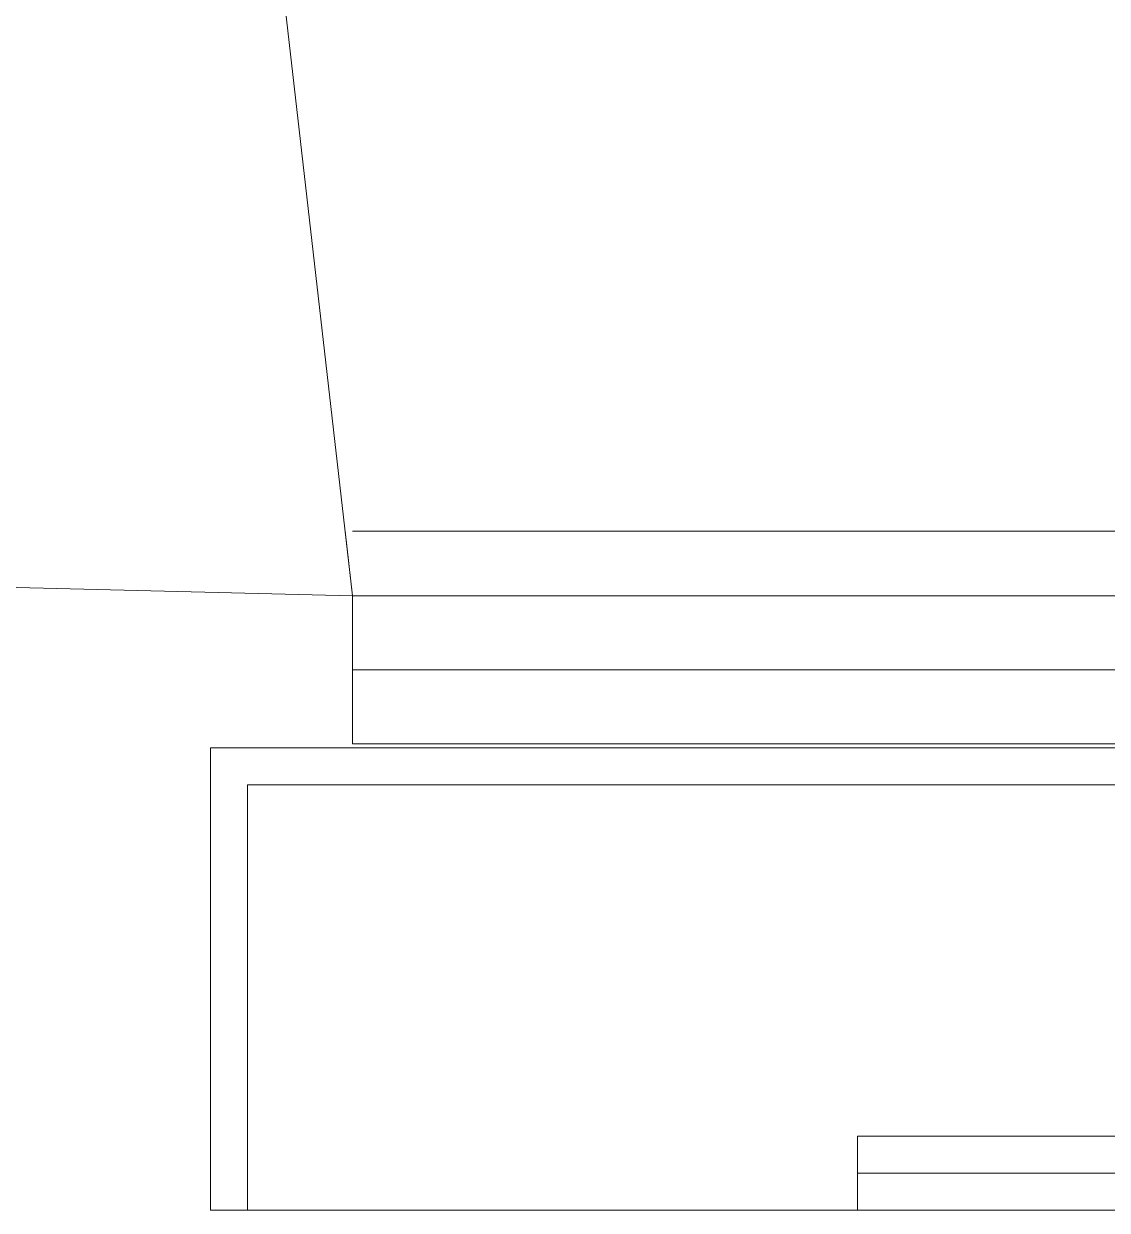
# Model space of a CAD drawing. Extents: x 526875 to 527530, y 3493038 to 3493574.
# Drawn here: x 527093.64 to 527099.5, y 3493327.2 to 3493333.62 of the extents above; entities that cross this region are included whole.
import ezdxf

# ---------------------------------------------------------------- set-up
doc = ezdxf.new("R2010")
doc.units = 0
doc.header["$LTSCALE"] = 2
doc.layers.get('0').update_dxf_attribs({"linetype": 'CONTINUOUS'})
for name, color, linetype in [('JMD', 7, 'CONTINUOUS'), ('W-PLASTIC_RAILINGS塑木栏杆', 6, 'CONTINUOUS'), ('W-STEEL_FRAME钢架', 3, 'CONTINUOUS')]:
    doc.layers.add(name, color=color, linetype=linetype)

msp = doc.modelspace()

# ---------------------------------------------------------------- linework, layer by layer
at = {"color": 1, "linetype": 'Continuous', "lineweight": 0}
for p, q in [((527095.3779, 3493330.8746), (527095.4179, 3493330.5246)), ((527117.5617, 3493330.8746), (527095.4179, 3493330.8746)), ((527117.5522, 3493330.5246), (527095.4179, 3493330.5246)), ((527095.4182, 3493330.1246), (527095.4179, 3493330.5246)), ((527117.5522, 3493330.1246), (527095.4179, 3493330.1246)), ((527095.4185, 3493329.7246), (527095.4182, 3493330.1246)), ((527117.5522, 3493329.7246), (527095.4179, 3493329.7246))]:
    msp.add_line(p, q, dxfattribs=at)
at = {"linetype": 'Continuous', "lineweight": 5}
msp.add_lwpolyline([(527094.6512, 3493329.7029), (527118.6512, 3493329.7029), (527118.6512, 3493327.2029), (527094.6512, 3493327.2029)], close=True, dxfattribs=at)
at = {"layer": 'JMD', "color": 252, "linetype": 'Continuous', "lineweight": 0, "elevation": -3.068}
msp.add_lwpolyline([(527095.4179, 3493330.5246), (527092.6553, 3493330.5942), (527089.0498, 3493362.7969), (527091.703, 3493363.0935), (527092.3605, 3493357.2357)], close=True, dxfattribs=at)
at = {"layer": 'W-PLASTIC_RAILINGS塑木栏杆', "linetype": 'Continuous', "lineweight": 0, "flags": 128}
msp.add_lwpolyline([(527118.6522, 3493329.5029), (527094.8512, 3493329.5029), (527094.8512, 3493327.2029)], dxfattribs=at)
at = {"layer": 'W-STEEL_FRAME钢架', "linetype": 'Continuous', "lineweight": 0}
for points in [[(527098.1497, 3493327.6029), (527100.1497, 3493327.6029), (527100.1497, 3493327.4029), (527098.1497, 3493327.4029)], [(527098.1497, 3493327.4029), (527100.1497, 3493327.4029), (527100.1497, 3493327.2029), (527098.1497, 3493327.2029)]]:
    msp.add_lwpolyline(points, close=True, dxfattribs=at)

doc.saveas('drawing.dxf')
